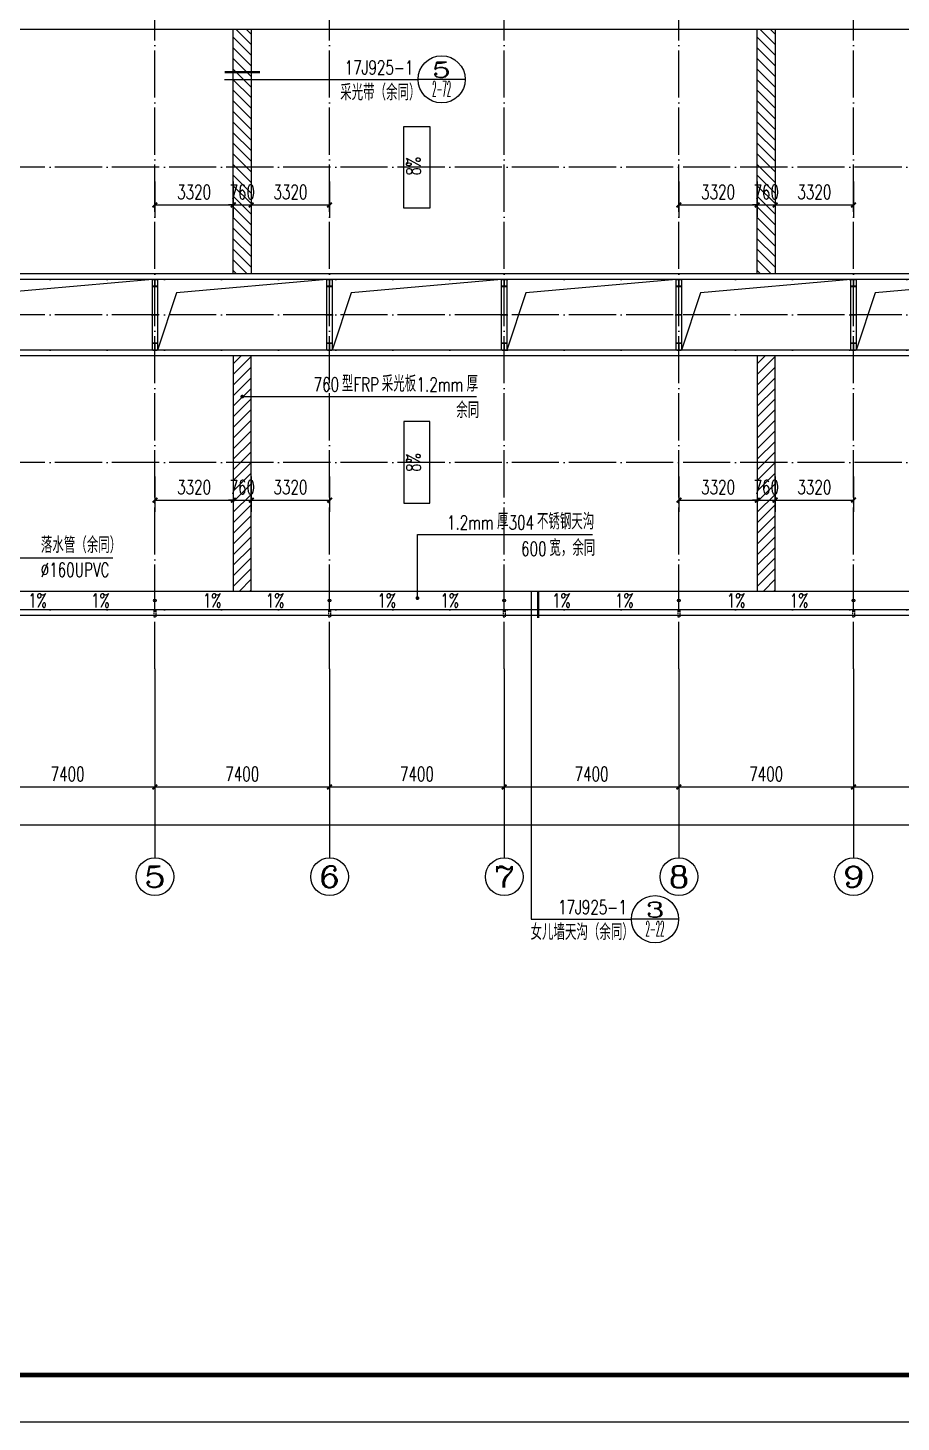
# Model space of a CAD drawing. Extents: x 13898408 to 14113608, y -853943 to -68012.
# Drawn here: x 13940825 to 13977825, y -571643 to -512592 of the extents above; entities that cross this region are included whole.
import ezdxf
from ezdxf.enums import TextEntityAlignment as Align

# ---------------------------------------------------------------- set-up
doc = ezdxf.new("R2010")
doc.units = 0
doc.header["$LTSCALE"] = 1000
doc.header["$MEASUREMENT"] = 0
doc.linetypes.add('DASH', pattern=[0.35, 0.25, -0.1])
doc.linetypes.add('DOTE', pattern=[2.42, 2, -0.2, 0.02, -0.2])
for name, color, linetype in [('AXIS', 3, 'Continuous'), ('AXIS_TEXT', 7, 'Continuous'), ('COLUMN', 2, 'Continuous'), ('DIM_IDEN', 3, 'Continuous'), ('DIM_LEAD', 3, 'Continuous'), ('DIM_SYMB', 3, 'Continuous'), ('DOTE', 1, 'DOTE'), ('PUB_DIM', 3, 'Continuous'), ('PUB_TEXT', 7, 'Continuous'), ('TK', 4, 'Continuous'), ('WALL-PARAPET', 6, 'Continuous'), ('采光带', 4, 'Continuous'), ('雨水管', 4, 'Continuous')]:
    doc.layers.add(name, color=color, linetype=linetype)
doc.styles.add('_TCH_AXIS', font='COMPLEX', dxfattribs={"bigfont": 'GBCBIG'})
doc.styles.add('_TCH_DIM', font='SIMPLEX', dxfattribs={"bigfont": 'GBCBIG'})
doc.styles.add('_TCH_DIM_T3', font='SIMPLEX', dxfattribs={"width": 0.705882, "bigfont": 'GBCBIG'})
doc.styles.add('_TCH_LABEL', font='COMPLEX', dxfattribs={"bigfont": 'GBCBIG'})
doc.styles.add('COMPLEX', font='COMPLEX')
doc.dimstyles.new('_TCH_ARCH&&200', dxfattribs={"dimtxt": 595, "dimasz": 200, "dimexe": 500, "dimexo": 600, "dimgap": 252.5, "dimtad": 1, "dimdec": 0, "dimzin": 0, "dimdsep": 46, "dimtxsty": '_TCH_DIM_T3', "dimblk": 'ARCHTICK', "dimcen": 0.09, "dimclrt": 7, "dimazin": 2, "dimtfac": 1, "dimtdec": 0, "dimtix": 1, "dimtmove": 2, "dimatfit": 3, "dimfxl": 0, "dimtolj": 1, "dimtzin": 0, "dimarcsym": 0})

# ---------------------------------------------------------------- blocks, each defined once
blk = doc.blocks.new('A$C0FCD69EC')
at = {"layer": 'COLUMN'}
blk.add_hatch(color=256, dxfattribs=at).paths.add_polyline_path([(300, 180), (294, 180), (294, 94), (6, 94), (6, 180), (0, 180), (0, 0), (6, 0), (6, 86), (294, 86), (294, 0), (300, 0)])
blk.add_lwpolyline([(300, 0), (294, 0), (294, 86), (6, 86), (6, 0), (0, 0), (0, 180), (6, 180), (6, 94), (294, 94), (294, 180), (300, 180)], close=True, dxfattribs=at)
blk = doc.blocks.new('A$C22C4548D')
blk.add_line((0, 10), (300, 10))
blk.add_lwpolyline([(30, 20), (270, 20), (270, 0), (30, 0)], close=True)
blk = doc.blocks.new('GeYuanFrame_36671151', base_point=(20.09, 4.53))
at = {"layer": 'TK'}
blk.add_lwpolyline([(20.09, 4.53), (20.09, 598.53), (1071.09, 598.53), (1071.09, 4.53)], close=True, dxfattribs=at)
at = {"layer": 'TK', "const_width": 1}
blk.add_lwpolyline([(45.09, 588.53), (1061.09, 588.53), (1061.09, 14.53), (45.09, 14.53)], close=True, dxfattribs=at)
blk = doc.blocks.new('_AXISO')
blk.add_circle((0, 0), 0.5)
at = {"layer": 'AXIS_TEXT', "style": 'COMPLEX', "width": 1.041667}
blk.add_attdef('A', text='', height=0.56, dxfattribs=at).set_placement((-0.25, -0.28), (0.25, -0.28), align=Align.FIT)
blk = doc.blocks.new('_ArchTick')
at = {"color": 0, "linetype": 'ByBlock', "const_width": 0.4}
blk.add_lwpolyline([(-0.5, -0.5), (0.5, 0.5)], dxfattribs=at)
blk = doc.blocks.new('*D248')
at = {"layer": 'AXIS', "color": 0, "lineweight": -2}
for p, q in [((13916368, -540343), (13916368, -546843)), ((14079648, -540343), (14079648, -546843)), ((13916368, -546343), (14079648, -546343))]:
    blk.add_line(p, q, dxfattribs=at)
at = {"layer": 'Defpoints', "color": 0}
for p in [(13916368, -539743), (14079648, -539743), (14079648, -546343)]:
    blk.add_point(p, dxfattribs=at)
at = {"layer": 'AXIS', "color": 0, "lineweight": -2, "xscale": 200, "yscale": 200, "zscale": 200, "rotation": 180}
blk.add_blockref('_ArchTick', (13916368, -546343), dxfattribs=at)
at = {"layer": 'AXIS', "color": 0, "lineweight": -2, "xscale": 200, "yscale": 200, "zscale": 200}
blk.add_blockref('_ArchTick', (14079648, -546343), dxfattribs=at)
at = {"layer": 'AXIS', "color": 7, "insert": (13998008, -545793), "char_height": 595, "attachment_point": 5, "style": '_TCH_DIM_T3'}
blk.add_mtext('\\A1;163280', dxfattribs=at)
blk = doc.blocks.new('*D253')
at = {"layer": 'AXIS', "color": 0, "lineweight": -2}
for p, q in [((13938808, -540343), (13938808, -545243)), ((13946208, -540343), (13946208, -545243)), ((13938808, -544743), (13946208, -544743))]:
    blk.add_line(p, q, dxfattribs=at)
at = {"layer": 'Defpoints', "color": 0}
for p in [(13938808, -539743), (13946208, -539743), (13946208, -544743)]:
    blk.add_point(p, dxfattribs=at)
at = {"layer": 'AXIS', "color": 0, "lineweight": -2, "xscale": 200, "yscale": 200, "zscale": 200, "rotation": 180}
blk.add_blockref('_ArchTick', (13938808, -544743), dxfattribs=at)
at = {"layer": 'AXIS', "color": 0, "lineweight": -2, "xscale": 200, "yscale": 200, "zscale": 200}
blk.add_blockref('_ArchTick', (13946208, -544743), dxfattribs=at)
at = {"layer": 'AXIS', "color": 7, "insert": (13942508, -544193), "char_height": 595, "attachment_point": 5, "style": '_TCH_DIM_T3'}
blk.add_mtext('\\A1;7400', dxfattribs=at)
blk = doc.blocks.new('*D254')
at = {"layer": 'AXIS', "color": 0, "lineweight": -2}
for p, q in [((13946208, -540343), (13946208, -545243)), ((13953608, -540343), (13953608, -545243)), ((13946208, -544743), (13953608, -544743))]:
    blk.add_line(p, q, dxfattribs=at)
at = {"layer": 'Defpoints', "color": 0}
for p in [(13946208, -539743), (13953608, -539743), (13953608, -544743)]:
    blk.add_point(p, dxfattribs=at)
at = {"layer": 'AXIS', "color": 0, "lineweight": -2, "xscale": 200, "yscale": 200, "zscale": 200, "rotation": 180}
blk.add_blockref('_ArchTick', (13946208, -544743), dxfattribs=at)
at = {"layer": 'AXIS', "color": 0, "lineweight": -2, "xscale": 200, "yscale": 200, "zscale": 200}
blk.add_blockref('_ArchTick', (13953608, -544743), dxfattribs=at)
at = {"layer": 'AXIS', "color": 7, "insert": (13949908, -544193), "char_height": 595, "attachment_point": 5, "style": '_TCH_DIM_T3'}
blk.add_mtext('\\A1;7400', dxfattribs=at)
blk = doc.blocks.new('*D255')
at = {"layer": 'AXIS', "color": 0, "lineweight": -2}
for p, q in [((13953608, -540343), (13953608, -545243)), ((13961008, -540343), (13961008, -545243)), ((13953608, -544743), (13961008, -544743))]:
    blk.add_line(p, q, dxfattribs=at)
at = {"layer": 'Defpoints', "color": 0}
for p in [(13953608, -539743), (13961008, -539743), (13961008, -544743)]:
    blk.add_point(p, dxfattribs=at)
at = {"layer": 'AXIS', "color": 0, "lineweight": -2, "xscale": 200, "yscale": 200, "zscale": 200, "rotation": 180}
blk.add_blockref('_ArchTick', (13953608, -544743), dxfattribs=at)
at = {"layer": 'AXIS', "color": 0, "lineweight": -2, "xscale": 200, "yscale": 200, "zscale": 200}
blk.add_blockref('_ArchTick', (13961008, -544743), dxfattribs=at)
at = {"layer": 'AXIS', "color": 7, "insert": (13957308, -544193), "char_height": 595, "attachment_point": 5, "style": '_TCH_DIM_T3'}
blk.add_mtext('\\A1;7400', dxfattribs=at)
blk = doc.blocks.new('*D256')
at = {"layer": 'AXIS', "color": 0, "lineweight": -2}
for p, q in [((13961008, -540343), (13961008, -545243)), ((13968408, -540343), (13968408, -545243)), ((13961008, -544743), (13968408, -544743))]:
    blk.add_line(p, q, dxfattribs=at)
at = {"layer": 'Defpoints', "color": 0}
for p in [(13961008, -539743), (13968408, -539743), (13968408, -544743)]:
    blk.add_point(p, dxfattribs=at)
at = {"layer": 'AXIS', "color": 0, "lineweight": -2, "xscale": 200, "yscale": 200, "zscale": 200, "rotation": 180}
blk.add_blockref('_ArchTick', (13961008, -544743), dxfattribs=at)
at = {"layer": 'AXIS', "color": 0, "lineweight": -2, "xscale": 200, "yscale": 200, "zscale": 200}
blk.add_blockref('_ArchTick', (13968408, -544743), dxfattribs=at)
at = {"layer": 'AXIS', "color": 7, "insert": (13964708, -544193), "char_height": 595, "attachment_point": 5, "style": '_TCH_DIM_T3'}
blk.add_mtext('\\A1;7400', dxfattribs=at)
blk = doc.blocks.new('*D257')
at = {"layer": 'AXIS', "color": 0, "lineweight": -2}
for p, q in [((13968408, -540343), (13968408, -545243)), ((13975808, -540343), (13975808, -545243)), ((13968408, -544743), (13975808, -544743))]:
    blk.add_line(p, q, dxfattribs=at)
at = {"layer": 'Defpoints', "color": 0}
for p in [(13968408, -539743), (13975808, -539743), (13975808, -544743)]:
    blk.add_point(p, dxfattribs=at)
at = {"layer": 'AXIS', "color": 0, "lineweight": -2, "xscale": 200, "yscale": 200, "zscale": 200, "rotation": 180}
blk.add_blockref('_ArchTick', (13968408, -544743), dxfattribs=at)
at = {"layer": 'AXIS', "color": 0, "lineweight": -2, "xscale": 200, "yscale": 200, "zscale": 200}
blk.add_blockref('_ArchTick', (13975808, -544743), dxfattribs=at)
at = {"layer": 'AXIS', "color": 7, "insert": (13972108, -544193), "char_height": 595, "attachment_point": 5, "style": '_TCH_DIM_T3'}
blk.add_mtext('\\A1;7400', dxfattribs=at)
blk = doc.blocks.new('*D258')
at = {"layer": 'AXIS', "color": 0, "lineweight": -2}
for p, q in [((13975808, -540343), (13975808, -545243)), ((13983208, -540343), (13983208, -545243)), ((13975808, -544743), (13983208, -544743))]:
    blk.add_line(p, q, dxfattribs=at)
at = {"layer": 'Defpoints', "color": 0}
for p in [(13975808, -539743), (13983208, -539743), (13983208, -544743)]:
    blk.add_point(p, dxfattribs=at)
at = {"layer": 'AXIS', "color": 0, "lineweight": -2, "xscale": 200, "yscale": 200, "zscale": 200, "rotation": 180}
blk.add_blockref('_ArchTick', (13975808, -544743), dxfattribs=at)
at = {"layer": 'AXIS', "color": 0, "lineweight": -2, "xscale": 200, "yscale": 200, "zscale": 200}
blk.add_blockref('_ArchTick', (13983208, -544743), dxfattribs=at)
at = {"layer": 'AXIS', "color": 7, "insert": (13979508, -544193), "char_height": 595, "attachment_point": 5, "style": '_TCH_DIM_T3'}
blk.add_mtext('\\A1;7400', dxfattribs=at)
blk = doc.blocks.new('*D756')
at = {"layer": 'Defpoints', "color": 0}
for p in [(13968408, -530993), (13971728, -530993), (13971728, -532593)]:
    blk.add_point(p, dxfattribs=at)
at = {"layer": 'PUB_DIM', "color": 0, "lineweight": -2}
for p, q in [((13968408, -531593), (13968408, -533093)), ((13971728, -531593), (13971728, -533093)), ((13968408, -532593), (13971728, -532593))]:
    blk.add_line(p, q, dxfattribs=at)
at = {"layer": 'PUB_DIM', "color": 0, "lineweight": -2, "xscale": 200, "yscale": 200, "zscale": 200, "rotation": 180}
blk.add_blockref('_ArchTick', (13968408, -532593), dxfattribs=at)
at = {"layer": 'PUB_DIM', "color": 0, "lineweight": -2, "xscale": 200, "yscale": 200, "zscale": 200}
blk.add_blockref('_ArchTick', (13971728, -532593), dxfattribs=at)
at = {"layer": 'PUB_DIM', "color": 7, "insert": (13970068, -532043), "char_height": 595, "attachment_point": 5, "style": '_TCH_DIM_T3'}
blk.add_mtext('\\A1;3320', dxfattribs=at)
blk = doc.blocks.new('*D757')
at = {"layer": 'Defpoints', "color": 0}
for p in [(13971728, -530993), (13972488, -530993), (13972488, -532593)]:
    blk.add_point(p, dxfattribs=at)
at = {"layer": 'PUB_DIM', "color": 0, "lineweight": -2}
for p, q in [((13971728, -531593), (13971728, -533093)), ((13972488, -531593), (13972488, -533093)), ((13971728, -532593), (13971528, -532593)), ((13971728, -532593), (13972488, -532593)), ((13972488, -532593), (13972688, -532593))]:
    blk.add_line(p, q, dxfattribs=at)
at = {"layer": 'PUB_DIM', "color": 0, "lineweight": -2, "xscale": 200, "yscale": 200, "zscale": 200}
blk.add_blockref('_ArchTick', (13971728, -532593), dxfattribs=at)
at = {"layer": 'PUB_DIM', "color": 0, "lineweight": -2, "xscale": 200, "yscale": 200, "zscale": 200, "rotation": 180}
blk.add_blockref('_ArchTick', (13972488, -532593), dxfattribs=at)
at = {"layer": 'PUB_DIM', "color": 7, "insert": (13972108, -532043), "char_height": 595, "attachment_point": 5, "style": '_TCH_DIM_T3'}
blk.add_mtext('\\A1;760', dxfattribs=at)
blk = doc.blocks.new('*D758')
at = {"layer": 'Defpoints', "color": 0}
for p in [(13972488, -530993), (13975808, -530993), (13975808, -532593)]:
    blk.add_point(p, dxfattribs=at)
at = {"layer": 'PUB_DIM', "color": 0, "lineweight": -2}
for p, q in [((13972488, -531593), (13972488, -533093)), ((13975808, -531593), (13975808, -533093)), ((13972488, -532593), (13975808, -532593))]:
    blk.add_line(p, q, dxfattribs=at)
at = {"layer": 'PUB_DIM', "color": 0, "lineweight": -2, "xscale": 200, "yscale": 200, "zscale": 200, "rotation": 180}
blk.add_blockref('_ArchTick', (13972488, -532593), dxfattribs=at)
at = {"layer": 'PUB_DIM', "color": 0, "lineweight": -2, "xscale": 200, "yscale": 200, "zscale": 200}
blk.add_blockref('_ArchTick', (13975808, -532593), dxfattribs=at)
at = {"layer": 'PUB_DIM', "color": 7, "insert": (13974148, -532043), "char_height": 595, "attachment_point": 5, "style": '_TCH_DIM_T3'}
blk.add_mtext('\\A1;3320', dxfattribs=at)
blk = doc.blocks.new('*D759')
at = {"layer": 'Defpoints', "color": 0}
for p in [(13968408, -518493), (13971728, -518493), (13971728, -520093)]:
    blk.add_point(p, dxfattribs=at)
at = {"layer": 'PUB_DIM', "color": 0, "lineweight": -2}
for p, q in [((13968408, -519093), (13968408, -520593)), ((13971728, -519093), (13971728, -520593)), ((13968408, -520093), (13971728, -520093))]:
    blk.add_line(p, q, dxfattribs=at)
at = {"layer": 'PUB_DIM', "color": 0, "lineweight": -2, "xscale": 200, "yscale": 200, "zscale": 200, "rotation": 180}
blk.add_blockref('_ArchTick', (13968408, -520093), dxfattribs=at)
at = {"layer": 'PUB_DIM', "color": 0, "lineweight": -2, "xscale": 200, "yscale": 200, "zscale": 200}
blk.add_blockref('_ArchTick', (13971728, -520093), dxfattribs=at)
at = {"layer": 'PUB_DIM', "color": 7, "insert": (13970068, -519543), "char_height": 595, "attachment_point": 5, "style": '_TCH_DIM_T3'}
blk.add_mtext('\\A1;3320', dxfattribs=at)
blk = doc.blocks.new('*D760')
at = {"layer": 'Defpoints', "color": 0}
for p in [(13971728, -518493), (13972488, -518493), (13972488, -520093)]:
    blk.add_point(p, dxfattribs=at)
at = {"layer": 'PUB_DIM', "color": 0, "lineweight": -2}
for p, q in [((13971728, -519093), (13971728, -520593)), ((13972488, -519093), (13972488, -520593)), ((13971728, -520093), (13971528, -520093)), ((13971728, -520093), (13972488, -520093)), ((13972488, -520093), (13972688, -520093))]:
    blk.add_line(p, q, dxfattribs=at)
at = {"layer": 'PUB_DIM', "color": 0, "lineweight": -2, "xscale": 200, "yscale": 200, "zscale": 200}
blk.add_blockref('_ArchTick', (13971728, -520093), dxfattribs=at)
at = {"layer": 'PUB_DIM', "color": 0, "lineweight": -2, "xscale": 200, "yscale": 200, "zscale": 200, "rotation": 180}
blk.add_blockref('_ArchTick', (13972488, -520093), dxfattribs=at)
at = {"layer": 'PUB_DIM', "color": 7, "insert": (13972108, -519543), "char_height": 595, "attachment_point": 5, "style": '_TCH_DIM_T3'}
blk.add_mtext('\\A1;760', dxfattribs=at)
blk = doc.blocks.new('*D761')
at = {"layer": 'Defpoints', "color": 0}
for p in [(13972488, -518493), (13975808, -518493), (13975808, -520093)]:
    blk.add_point(p, dxfattribs=at)
at = {"layer": 'PUB_DIM', "color": 0, "lineweight": -2}
for p, q in [((13972488, -519093), (13972488, -520593)), ((13975808, -519093), (13975808, -520593)), ((13972488, -520093), (13975808, -520093))]:
    blk.add_line(p, q, dxfattribs=at)
at = {"layer": 'PUB_DIM', "color": 0, "lineweight": -2, "xscale": 200, "yscale": 200, "zscale": 200, "rotation": 180}
blk.add_blockref('_ArchTick', (13972488, -520093), dxfattribs=at)
at = {"layer": 'PUB_DIM', "color": 0, "lineweight": -2, "xscale": 200, "yscale": 200, "zscale": 200}
blk.add_blockref('_ArchTick', (13975808, -520093), dxfattribs=at)
at = {"layer": 'PUB_DIM', "color": 7, "insert": (13974148, -519543), "char_height": 595, "attachment_point": 5, "style": '_TCH_DIM_T3'}
blk.add_mtext('\\A1;3320', dxfattribs=at)
blk = doc.blocks.new('*D768')
at = {"layer": 'Defpoints', "color": 0}
for p in [(13946208, -530993), (13949528, -530993), (13949528, -532593)]:
    blk.add_point(p, dxfattribs=at)
at = {"layer": 'PUB_DIM', "color": 0, "lineweight": -2}
for p, q in [((13946208, -531593), (13946208, -533093)), ((13949528, -531593), (13949528, -533093)), ((13946208, -532593), (13949528, -532593))]:
    blk.add_line(p, q, dxfattribs=at)
at = {"layer": 'PUB_DIM', "color": 0, "lineweight": -2, "xscale": 200, "yscale": 200, "zscale": 200, "rotation": 180}
blk.add_blockref('_ArchTick', (13946208, -532593), dxfattribs=at)
at = {"layer": 'PUB_DIM', "color": 0, "lineweight": -2, "xscale": 200, "yscale": 200, "zscale": 200}
blk.add_blockref('_ArchTick', (13949528, -532593), dxfattribs=at)
at = {"layer": 'PUB_DIM', "color": 7, "insert": (13947868, -532043), "char_height": 595, "attachment_point": 5, "style": '_TCH_DIM_T3'}
blk.add_mtext('\\A1;3320', dxfattribs=at)
blk = doc.blocks.new('*D769')
at = {"layer": 'Defpoints', "color": 0}
for p in [(13949528, -530993), (13950288, -530993), (13950288, -532593)]:
    blk.add_point(p, dxfattribs=at)
at = {"layer": 'PUB_DIM', "color": 0, "lineweight": -2}
for p, q in [((13949528, -531593), (13949528, -533093)), ((13950288, -531593), (13950288, -533093)), ((13949528, -532593), (13949328, -532593)), ((13949528, -532593), (13950288, -532593)), ((13950288, -532593), (13950488, -532593))]:
    blk.add_line(p, q, dxfattribs=at)
at = {"layer": 'PUB_DIM', "color": 0, "lineweight": -2, "xscale": 200, "yscale": 200, "zscale": 200}
blk.add_blockref('_ArchTick', (13949528, -532593), dxfattribs=at)
at = {"layer": 'PUB_DIM', "color": 0, "lineweight": -2, "xscale": 200, "yscale": 200, "zscale": 200, "rotation": 180}
blk.add_blockref('_ArchTick', (13950288, -532593), dxfattribs=at)
at = {"layer": 'PUB_DIM', "color": 7, "insert": (13949908, -532043), "char_height": 595, "attachment_point": 5, "style": '_TCH_DIM_T3'}
blk.add_mtext('\\A1;760', dxfattribs=at)
blk = doc.blocks.new('*D770')
at = {"layer": 'Defpoints', "color": 0}
for p in [(13950288, -530993), (13953608, -530993), (13953608, -532593)]:
    blk.add_point(p, dxfattribs=at)
at = {"layer": 'PUB_DIM', "color": 0, "lineweight": -2}
for p, q in [((13950288, -531593), (13950288, -533093)), ((13953608, -531593), (13953608, -533093)), ((13950288, -532593), (13953608, -532593))]:
    blk.add_line(p, q, dxfattribs=at)
at = {"layer": 'PUB_DIM', "color": 0, "lineweight": -2, "xscale": 200, "yscale": 200, "zscale": 200, "rotation": 180}
blk.add_blockref('_ArchTick', (13950288, -532593), dxfattribs=at)
at = {"layer": 'PUB_DIM', "color": 0, "lineweight": -2, "xscale": 200, "yscale": 200, "zscale": 200}
blk.add_blockref('_ArchTick', (13953608, -532593), dxfattribs=at)
at = {"layer": 'PUB_DIM', "color": 7, "insert": (13951948, -532043), "char_height": 595, "attachment_point": 5, "style": '_TCH_DIM_T3'}
blk.add_mtext('\\A1;3320', dxfattribs=at)
blk = doc.blocks.new('*D771')
at = {"layer": 'Defpoints', "color": 0}
for p in [(13946208, -518493), (13949528, -518493), (13949528, -520093)]:
    blk.add_point(p, dxfattribs=at)
at = {"layer": 'PUB_DIM', "color": 0, "lineweight": -2}
for p, q in [((13946208, -519093), (13946208, -520593)), ((13949528, -519093), (13949528, -520593)), ((13946208, -520093), (13949528, -520093))]:
    blk.add_line(p, q, dxfattribs=at)
at = {"layer": 'PUB_DIM', "color": 0, "lineweight": -2, "xscale": 200, "yscale": 200, "zscale": 200, "rotation": 180}
blk.add_blockref('_ArchTick', (13946208, -520093), dxfattribs=at)
at = {"layer": 'PUB_DIM', "color": 0, "lineweight": -2, "xscale": 200, "yscale": 200, "zscale": 200}
blk.add_blockref('_ArchTick', (13949528, -520093), dxfattribs=at)
at = {"layer": 'PUB_DIM', "color": 7, "insert": (13947868, -519543), "char_height": 595, "attachment_point": 5, "style": '_TCH_DIM_T3'}
blk.add_mtext('\\A1;3320', dxfattribs=at)
blk = doc.blocks.new('*D772')
at = {"layer": 'Defpoints', "color": 0}
for p in [(13949528, -518493), (13950288, -518493), (13950288, -520093)]:
    blk.add_point(p, dxfattribs=at)
at = {"layer": 'PUB_DIM', "color": 0, "lineweight": -2}
for p, q in [((13949528, -519093), (13949528, -520593)), ((13950288, -519093), (13950288, -520593)), ((13949528, -520093), (13949328, -520093)), ((13949528, -520093), (13950288, -520093)), ((13950288, -520093), (13950488, -520093))]:
    blk.add_line(p, q, dxfattribs=at)
at = {"layer": 'PUB_DIM', "color": 0, "lineweight": -2, "xscale": 200, "yscale": 200, "zscale": 200}
blk.add_blockref('_ArchTick', (13949528, -520093), dxfattribs=at)
at = {"layer": 'PUB_DIM', "color": 0, "lineweight": -2, "xscale": 200, "yscale": 200, "zscale": 200, "rotation": 180}
blk.add_blockref('_ArchTick', (13950288, -520093), dxfattribs=at)
at = {"layer": 'PUB_DIM', "color": 7, "insert": (13949908, -519543), "char_height": 595, "attachment_point": 5, "style": '_TCH_DIM_T3'}
blk.add_mtext('\\A1;760', dxfattribs=at)
blk = doc.blocks.new('*D773')
at = {"layer": 'Defpoints', "color": 0}
for p in [(13950288, -518493), (13953608, -518493), (13953608, -520093)]:
    blk.add_point(p, dxfattribs=at)
at = {"layer": 'PUB_DIM', "color": 0, "lineweight": -2}
for p, q in [((13950288, -519093), (13950288, -520593)), ((13953608, -519093), (13953608, -520593)), ((13950288, -520093), (13953608, -520093))]:
    blk.add_line(p, q, dxfattribs=at)
at = {"layer": 'PUB_DIM', "color": 0, "lineweight": -2, "xscale": 200, "yscale": 200, "zscale": 200, "rotation": 180}
blk.add_blockref('_ArchTick', (13950288, -520093), dxfattribs=at)
at = {"layer": 'PUB_DIM', "color": 0, "lineweight": -2, "xscale": 200, "yscale": 200, "zscale": 200}
blk.add_blockref('_ArchTick', (13953608, -520093), dxfattribs=at)
at = {"layer": 'PUB_DIM', "color": 7, "insert": (13951948, -519543), "char_height": 595, "attachment_point": 5, "style": '_TCH_DIM_T3'}
blk.add_mtext('\\A1;3320', dxfattribs=at)

msp = doc.modelspace()

# ---------------------------------------------------------------- hatches: boundary and pattern name
at = {"layer": '采光带'}
h = msp.add_hatch(dxfattribs=at)
h.set_pattern_fill('ANSI31', color=250, scale=200, style=0)
h.set_pattern_definition([(315, (4903339.14, -747895.24), (-224.506403, -224.506403), [])])
h.paths.add_polyline_path([(13950288, -512643.1), (13950288, -523003.1), (13949528, -523003.1), (13949528, -512643.1)])
h = msp.add_hatch(dxfattribs=at)
h.set_pattern_fill('ANSI31', color=250, scale=200, style=0)
h.set_pattern_definition([(315, (4925539.14, -747895.24), (-224.506403, -224.506403), [])])
h.paths.add_polyline_path([(13972488, -512643.1), (13972488, -523003.1), (13971728, -523003.1), (13971728, -512643.1)])
h = msp.add_hatch(dxfattribs=at)
h.set_pattern_fill('ANSI31', color=250, scale=200, style=0)
h.set_pattern_definition([(45, (4903339.14, -299550.9), (-224.506403, 224.506403), [])])
h.paths.add_polyline_path([(13950288, -536443.1), (13950288, -526483.1), (13949528, -526483.1), (13949528, -536443.1)])
h = msp.add_hatch(dxfattribs=at)
h.set_pattern_fill('ANSI31', color=250, scale=200, style=0)
h.set_pattern_definition([(45, (4925539.14, -299550.9), (-224.506403, 224.506403), [])])
h.paths.add_polyline_path([(13972488, -536443.1), (13972488, -526483.1), (13971728, -526483.1), (13971728, -536443.1)])

# ---------------------------------------------------------------- linework, layer by layer
at = {"ltscale": 0.5}
for p, q in [((13916608, -512643.1), (14079408, -512643.1)), ((13916608, -536443.1), (14079408, -536443.1))]:
    msp.add_line(p, q, dxfattribs=at)
for points in [[(13916368, -487003.1), (14079648, -487003.1), (14079648, -537483.1), (13916368, -537483.1)], [(13916608, -487243.1), (14079408, -487243.1), (14079408, -537243.1), (13916608, -537243.1)]]:
    msp.add_lwpolyline(points, close=True, dxfattribs=at)
for points in [[(13956754, -516764.6), (13957861.9, -516764.6), (13957861.9, -520221.6), (13956754, -520221.6)], [(13946098, -526243.1), (13946098, -523243.1), (13946318, -523243.1), (13946318, -526243.1)], [(13953498, -526243.1), (13953498, -523243.1), (13953718, -523243.1), (13953718, -526243.1)], [(13960898, -526243.1), (13960898, -523243.1), (13961118, -523243.1), (13961118, -526243.1)], [(13968298, -526243.1), (13968298, -523243.1), (13968518, -523243.1), (13968518, -526243.1)], [(13975698, -526243.1), (13975698, -523243.1), (13975918, -523243.1), (13975918, -526243.1)], [(13956754, -532721.6), (13957861.9, -532721.6), (13957861.9, -529264.6), (13956754, -529264.6)]]:
    msp.add_lwpolyline(points, close=True)
for points in [[(13946098, -523243.1), (13939723.9, -523813.7), (13938918, -526243.1)], [(13953498, -523243.1), (13947123.9, -523813.7), (13946318, -526243.1)], [(13960898, -523243.1), (13954523.9, -523813.7), (13953718, -526243.1)], [(13968298, -523243.1), (13961923.9, -523813.7), (13961118, -526243.1)], [(13975698, -523243.1), (13969323.9, -523813.7), (13968518, -526243.1)], [(13983098, -523243.1), (13976723.9, -523813.7), (13975918, -526243.1)]]:
    msp.add_lwpolyline(points)
at = {"linetype": 'DASH', "ltscale": 0.3}
for points in [[(13946258, -537243.1), (13946158, -537243.1), (13946158, -537543.1), (13946258, -537543.1)], [(13953658, -537243.1), (13953558, -537243.1), (13953558, -537543.1), (13953658, -537543.1)], [(13961058, -537243.1), (13960958, -537243.1), (13960958, -537543.1), (13961058, -537543.1)], [(13968458, -537243.1), (13968358, -537243.1), (13968358, -537543.1), (13968458, -537543.1)], [(13975858, -537243.1), (13975758, -537243.1), (13975758, -537543.1), (13975858, -537543.1)]]:
    msp.add_lwpolyline(points, close=True, dxfattribs=at)
at = {"layer": 'AXIS'}
for p, q in [((13946208, -539743.1), (13946208, -547743.1)), ((13953608, -539743.1), (13953608, -547743.1)), ((13961008, -539743.1), (13961008, -547743.1)), ((13968408, -539743.1), (13968408, -547743.1)), ((13975808, -539743.1), (13975808, -547743.1))]:
    msp.add_line(p, q, dxfattribs=at)
at = {"layer": 'DIM_IDEN'}
for p, q in [((13949158, -514773), (13952828, -514773)), ((13952828, -514773), (13957355.2, -514773)), ((13959355.2, -514773), (13957355.2, -514773)), ((13962142.4, -536443.1), (13962142.4, -550343.1)), ((13962142.4, -550343.1), (13966396.9, -550343.1)), ((13968396.9, -550343.1), (13966396.9, -550343.1))]:
    msp.add_line(p, q, dxfattribs=at)
at = {"layer": 'DIM_IDEN', "const_width": 100}
for points in [[(13949158, -514473), (13950658, -514473)], [(13962442.4, -536443.1), (13962442.4, -537583.1)]]:
    msp.add_lwpolyline(points, dxfattribs=at)
at = {"layer": 'DIM_IDEN'}
for centre in [(13958355.2, -514773), (13967396.9, -550343.1)]:
    msp.add_circle(centre, 1000, dxfattribs=at)
at = {"layer": 'DIM_LEAD'}
for p, q in [((13949908, -528208.2), (13952408, -528208.2)), ((13952408, -528208.2), (13959831.4, -528208.2)), ((13957330.2, -536743.1), (13957330.2, -534043.1)), ((13957330.2, -534043.1), (13964753.7, -534043.1))]:
    msp.add_line(p, q, dxfattribs=at)
at = {"layer": 'DIM_LEAD', "color": 0}
msp.add_line((13940194.3, -535043.1), (13944427.2, -535043.1), dxfattribs=at)
at = {"layer": 'DIM_LEAD', "const_width": 80}
for points in [[(13949868, -528208.2, 1), (13949948, -528208.2, 1)], [(13957330.2, -536783.1, 1), (13957330.2, -536703.1, 1)]]:
    msp.add_lwpolyline(points, format="xyb", close=True, dxfattribs=at)
at = {"layer": 'DIM_SYMB'}
for points in [[(13944390.4, -536843.1, 0, 0, 0), (13945305.3, -536843.1, 160, 0, 0), (13945905.3, -536843.1, 0, 0, 0)], [(13948025.6, -536843.1, 0, 0, 0), (13947110.7, -536843.1, 160, 0, 0), (13946510.7, -536843.1, 0, 0, 0)], [(13951790.4, -536843.1, 0, 0, 0), (13952705.3, -536843.1, 160, 0, 0), (13953305.3, -536843.1, 0, 0, 0)], [(13955425.6, -536843.1, 0, 0, 0), (13954510.7, -536843.1, 160, 0, 0), (13953910.7, -536843.1, 0, 0, 0)], [(13959190.4, -536843.1, 0, 0, 0), (13960105.3, -536843.1, 160, 0, 0), (13960705.3, -536843.1, 0, 0, 0)], [(13962825.6, -536843.1, 0, 0, 0), (13961910.7, -536843.1, 160, 0, 0), (13961310.7, -536843.1, 0, 0, 0)], [(13966590.4, -536843.1, 0, 0, 0), (13967505.3, -536843.1, 160, 0, 0), (13968105.3, -536843.1, 0, 0, 0)], [(13970225.6, -536843.1, 0, 0, 0), (13969310.7, -536843.1, 160, 0, 0), (13968710.7, -536843.1, 0, 0, 0)], [(13973990.4, -536843.1, 0, 0, 0), (13974905.3, -536843.1, 160, 0, 0), (13975505.3, -536843.1, 0, 0, 0)], [(13977625.6, -536843.1, 0, 0, 0), (13976710.7, -536843.1, 160, 0, 0), (13976110.7, -536843.1, 0, 0, 0)]]:
    msp.add_lwpolyline(points, format="xyseb", dxfattribs=at)
at = {"layer": 'DOTE'}
for p, q in [((13946208, -539743.1), (13946208, -484743.1)), ((13953608, -539743.1), (13953608, -484743.1)), ((13961008, -539743.1), (13961008, -484743.1)), ((13968408, -539743.1), (13968408, -484743.1)), ((13975808, -539743.1), (13975808, -484743.1)), ((14081908, -518493.1), (13914108, -518493.1)), ((14081908, -523243.1), (13914108, -523243.1)), ((14081908, -524743.1), (13914108, -524743.1)), ((14081908, -526243.1), (13914108, -526243.1)), ((14081908, -530993.1), (13914108, -530993.1)), ((14081908, -537243.1), (13914108, -537243.1))]:
    msp.add_line(p, q, dxfattribs=at)
at = {"layer": 'PUB_DIM'}
for points in [[(13957670.2, -519718.1, 0, 0, 0), (13957670.2, -517818.1, 160, 0, 0), (13957670.2, -517218.1, 0, 0, 0)], [(13957670.2, -529768.1, 0, 0, 0), (13957670.2, -531668.1, 160, 0, 0), (13957670.2, -532268.1, 0, 0, 0)]]:
    msp.add_lwpolyline(points, format="xyseb", dxfattribs=at)
at = {"layer": 'WALL-PARAPET'}
for p, q in [((14072098, -523003.1), (13923918, -523003.1)), ((14072098, -523243.1), (13923918, -523243.1)), ((14072098, -526243.1), (13923918, -526243.1)), ((14072098, -526483.1), (13923918, -526483.1))]:
    msp.add_line(p, q, dxfattribs=at)
at = {"layer": '采光带', "color": 4}
for points in [[(13950288, -512643.1), (13950288, -523003.1), (13949528, -523003.1), (13949528, -512643.1)], [(13972488, -512643.1), (13972488, -523003.1), (13971728, -523003.1), (13971728, -512643.1)], [(13950288, -536443.1), (13950288, -526483.1), (13949528, -526483.1), (13949528, -536443.1)], [(13972488, -536443.1), (13972488, -526483.1), (13971728, -526483.1), (13971728, -536443.1)]]:
    msp.add_lwpolyline(points, close=True, dxfattribs=at)
at = {"layer": '雨水管'}
for centre in [(13946208, -536843.1), (13953608, -536843.1), (13961008, -536843.1), (13968408, -536843.1), (13975808, -536843.1)]:
    msp.add_circle(centre, 55, dxfattribs=at)

# ---------------------------------------------------------------- block references
at = {"xscale": 200, "yscale": 200, "zscale": 200}
msp.add_blockref('GeYuanFrame_36671151', (13898408, -571643.1), dxfattribs=at)
for p in [(13946053.9, -524753.1), (13953453.9, -524753.1), (13960853.9, -524753.1), (13968253.9, -524753.1), (13975653.9, -524753.1)]:
    msp.add_blockref('A$C22C4548D', p)
at = {"layer": 'AXIS'}
ref = msp.add_blockref('_AXISO', (13946208, -548543.1), dxfattribs=dict(at, xscale=1600, yscale=1600, zscale=1600))
ref.add_attrib('A', '5', dxfattribs={"layer": 'AXIS_TEXT', "ltscale": 0.5, "height": 905.1, "style": '_TCH_AXIS', "width": 1.5}).set_placement((13945755.4, -548995.6), (13946660.5, -548995.6), align=Align.FIT)
ref = msp.add_blockref('_AXISO', (13953608, -548543.1), dxfattribs=dict(at, xscale=1600, yscale=1600, zscale=1600))
ref.add_attrib('A', '6', dxfattribs={"layer": 'AXIS_TEXT', "ltscale": 0.5, "height": 905.1, "style": '_TCH_AXIS', "width": 1.5}).set_placement((13953155.4, -548995.6), (13954060.5, -548995.6), align=Align.FIT)
ref = msp.add_blockref('_AXISO', (13961008, -548543.1), dxfattribs=dict(at, xscale=1600, yscale=1600, zscale=1600))
ref.add_attrib('A', '7', dxfattribs={"layer": 'AXIS_TEXT', "ltscale": 0.5, "height": 905.1, "style": '_TCH_AXIS', "width": 1.5}).set_placement((13960555.4, -548995.6), (13961460.5, -548995.6), align=Align.FIT)
ref = msp.add_blockref('_AXISO', (13968408, -548543.1), dxfattribs=dict(at, xscale=1600, yscale=1600, zscale=1600))
ref.add_attrib('A', '8', dxfattribs={"layer": 'AXIS_TEXT', "ltscale": 0.5, "height": 905.1, "style": '_TCH_AXIS', "width": 1.5}).set_placement((13967955.4, -548995.6), (13968860.5, -548995.6), align=Align.FIT)
ref = msp.add_blockref('_AXISO', (13975808, -548543.1), dxfattribs=dict(at, xscale=1600, yscale=1600, zscale=1600))
ref.add_attrib('A', '9', dxfattribs={"layer": 'AXIS_TEXT', "ltscale": 0.5, "height": 905.1, "style": '_TCH_AXIS', "width": 1.5}).set_placement((13975355.4, -548995.6), (13976260.5, -548995.6), align=Align.FIT)
at = {"layer": 'COLUMN', "xscale": -1, "rotation": 270}
for p in [(13946118, -523543.1), (13953518, -523543.1), (13960918, -523543.1), (13968318, -523543.1), (13975718, -523543.1), (13946118, -526243.1), (13953518, -526243.1), (13960918, -526243.1), (13968318, -526243.1), (13975718, -526243.1)]:
    msp.add_blockref('A$C0FCD69EC', p, dxfattribs=at)

# ---------------------------------------------------------------- texts
at = {"layer": 'PUB_TEXT', "width": 0.705882}
for s, style, p in [('17J925-1', '_TCH_LABEL', (13954245.2, -514563)), ('760', '_TCH_DIM', (13952928.5, -527998.2)), ('FRP', '_TCH_DIM', (13954620, -527998.2)), ('1.2mm', '_TCH_DIM', (13957294.4, -527998.2)), ('1.2mm', '_TCH_DIM', (13958581.6, -533833.1)), ('304', '_TCH_DIM', (13961193.1, -533833.1)), ('600', '_TCH_DIM', (13961721.8, -534953.1)), ('%%c160UPVC', '_TCH_DIM', (13941367.2, -535848.1)), ('1%%%', '_TCH_DIM', (13940835.6, -537140.6)), ('1%%%', '_TCH_DIM', (13943500.4, -537140.6)), ('1%%%', '_TCH_DIM', (13948235.6, -537140.6)), ('1%%%', '_TCH_DIM', (13950900.4, -537140.6)), ('1%%%', '_TCH_DIM', (13955635.6, -537140.6)), ('1%%%', '_TCH_DIM', (13958300.4, -537140.6)), ('1%%%', '_TCH_DIM', (13963035.6, -537140.6)), ('1%%%', '_TCH_DIM', (13965700.4, -537140.6)), ('1%%%', '_TCH_DIM', (13970435.6, -537140.6)), ('1%%%', '_TCH_DIM', (13973100.4, -537140.6)), ('17J925-1', '_TCH_LABEL', (13963286.9, -550133.1))]:
    msp.add_text(s, height=595, dxfattribs=dict(at, style=style)).set_placement(p)
at = {"layer": 'PUB_TEXT', "style": '_TCH_LABEL'}
for s, height, width, p, p2 in [('5', 644, 1.875, (13957952.7, -514692.5), (13958757.7, -514692.5)), ('2-72', 643.99, 0.328125, (13957952.7, -515497.5), (13958757.7, -515497.5)), ('3', 644, 1.875, (13966994.4, -550262.6), (13967799.4, -550262.6)), ('2-22', 643.99, 0.328125, (13966994.4, -551067.6), (13967799.4, -551067.6))]:
    msp.add_text(s, height=height, dxfattribs=dict(at, width=width)).set_placement(p, p2, align=Align.FIT)
at = {"layer": 'PUB_TEXT'}
for s, height, style, p in [('采光带（余同）', 675.18, '_TCH_LABEL', (13954056.9, -515658.2)), ('型', 675.2, '_TCH_DIM', (13954128.5, -527998.2)), ('采光板', 675.18, '_TCH_DIM', (13955820, -527998.2)), ('厚', 675.2, '_TCH_DIM', (13959414.4, -527998.2)), ('余同', 675.18, '_TCH_DIM', (13958975.1, -529118.2)), ('厚', 675.2, '_TCH_DIM', (13960701.6, -533833.1)), ('不锈钢天沟', 675.18, '_TCH_DIM', (13962393.1, -533833.1)), ('落水管（余同）', 675.18, '_TCH_DIM', (13941376.2, -534833.1)), ('宽，余同', 675.18, '_TCH_DIM', (13962921.8, -534953.1)), ('女儿墙天沟（余同）', 675.18, '_TCH_LABEL', (13962123.1, -551222.9))]:
    msp.add_text(s, height=height, dxfattribs=dict(at, style=style)).set_placement(p)
at = {"layer": 'PUB_TEXT', "style": '_TCH_DIM', "width": 0.705882}
for p in [(13957460.2, -518848.1), (13957460.2, -531398.1)]:
    msp.add_text('8%', height=595, rotation=90, dxfattribs=at).set_placement(p)

# ---------------------------------------------------------------- dimensions: what is measured, and where the dimension line sits
at = {"layer": 'AXIS'}
for p1, p2, distance, text, picture, middle in [((13916368, -539743.1), (14079648, -539743.1), -6600, '163280', '*D248', (13998008, -545793.1)), ((13938808, -539743.1), (13946208, -539743.1), -5000, '7400', '*D253', (13942508, -544193.1)), ((13946208, -539743.1), (13953608, -539743.1), -5000, '7400', '*D254', (13949908, -544193.1)), ((13953608, -539743.1), (13961008, -539743.1), -5000, '7400', '*D255', (13957308, -544193.1)), ((13961008, -539743.1), (13968408, -539743.1), -5000, '7400', '*D256', (13964708, -544193.1)), ((13968408, -539743.1), (13975808, -539743.1), -5000, '7400', '*D257', (13972108, -544193.1)), ((13975808, -539743.1), (13983208, -539743.1), -5000, '7400', '*D258', (13979508, -544193.1))]:
    dim = msp.add_aligned_dim(p1=p1, p2=p2, distance=distance, text=text, dimstyle='_TCH_ARCH&&200', dxfattribs=at)
    dim.commit()
    dim.dimension.update_dxf_attribs({"geometry": picture, "text_midpoint": middle})
at = {"layer": 'PUB_DIM'}
for p1, p2, text, picture, middle in [((13946208, -518493.1), (13949528, -518493.1), '3320', '*D771', (13947868, -519543.1)), ((13949528, -518493.1), (13950288, -518493.1), '760', '*D772', (13949908, -519543.1)), ((13950288, -518493.1), (13953608, -518493.1), '3320', '*D773', (13951948, -519543.1)), ((13968408, -518493.1), (13971728, -518493.1), '3320', '*D759', (13970068, -519543.1)), ((13971728, -518493.1), (13972488, -518493.1), '760', '*D760', (13972108, -519543.1)), ((13972488, -518493.1), (13975808, -518493.1), '3320', '*D761', (13974148, -519543.1)), ((13946208, -530993.1), (13949528, -530993.1), '3320', '*D768', (13947868, -532043.1)), ((13949528, -530993.1), (13950288, -530993.1), '760', '*D769', (13949908, -532043.1)), ((13950288, -530993.1), (13953608, -530993.1), '3320', '*D770', (13951948, -532043.1)), ((13968408, -530993.1), (13971728, -530993.1), '3320', '*D756', (13970068, -532043.1)), ((13971728, -530993.1), (13972488, -530993.1), '760', '*D757', (13972108, -532043.1)), ((13972488, -530993.1), (13975808, -530993.1), '3320', '*D758', (13974148, -532043.1))]:
    dim = msp.add_aligned_dim(p1=p1, p2=p2, distance=-1600, text=text, dimstyle='_TCH_ARCH&&200', dxfattribs=at)
    dim.commit()
    dim.dimension.update_dxf_attribs({"geometry": picture, "text_midpoint": middle})

doc.saveas('drawing.dxf')
